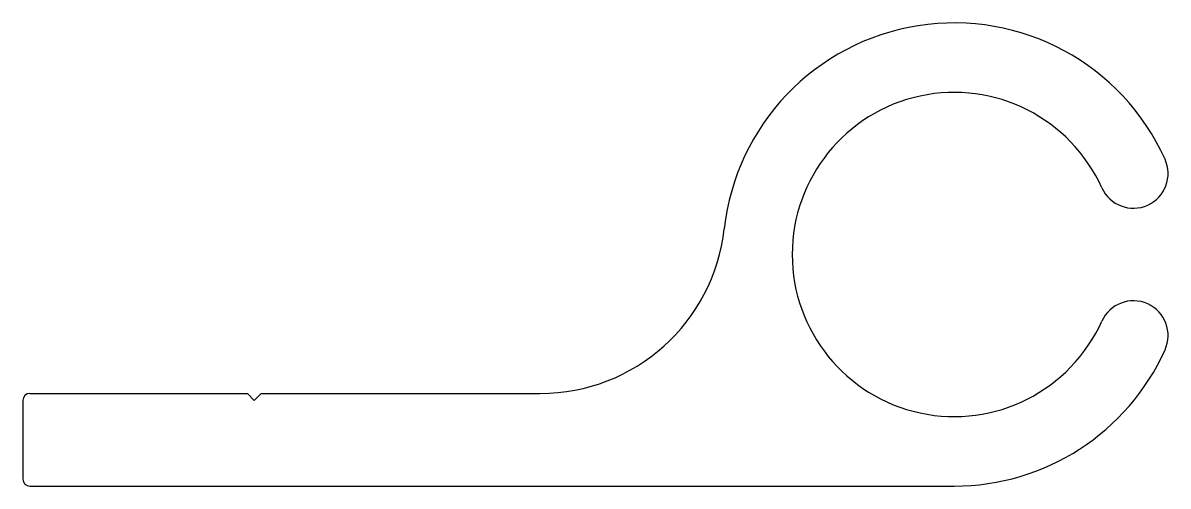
# Model space of a CAD drawing. Extents: x 3101.5 to 3151, y 1993.3 to 2013.3.
import ezdxf

# ---------------------------------------------------------------- set-up
doc = ezdxf.new("R2010")
doc.units = 0
doc.layers.get('0').update_dxf_attribs({"linetype": 'CONTINUOUS'})

msp = doc.modelspace()

# ---------------------------------------------------------------- linework, layer by layer
for p, q in [((3101.815, 1997.288), (3111.215, 1997.288)), ((3111.215, 1997.288), (3111.515, 1996.988)), ((3111.815, 1997.288), (3111.515, 1996.988)), ((3111.815, 1997.288), (3123.876, 1997.288)), ((3101.515, 1996.988), (3101.515, 1993.588)), ((3101.815, 1993.288), (3141.765, 1993.288))]:
    msp.add_line(p, q)
for centre, radius, start, end in [((3141.765, 2003.288), 10, 24.3157, 173.6206), ((3141.765, 2003.288), 7, 24.3157, 335.6843), ((3149.511, 2006.788), 1.5, 204.3157, 24.3157), ((3123.876, 2005.288), 8, 270, 353.6206), ((3149.511, 1999.788), 1.5, 335.6843, 155.6843), ((3141.765, 2003.288), 10, 270, 335.6843), ((3101.815, 1996.988), 0.3, 90, 180), ((3101.815, 1993.588), 0.3, 180, 270)]:
    msp.add_arc(centre, radius, start, end)

doc.saveas('drawing.dxf')
